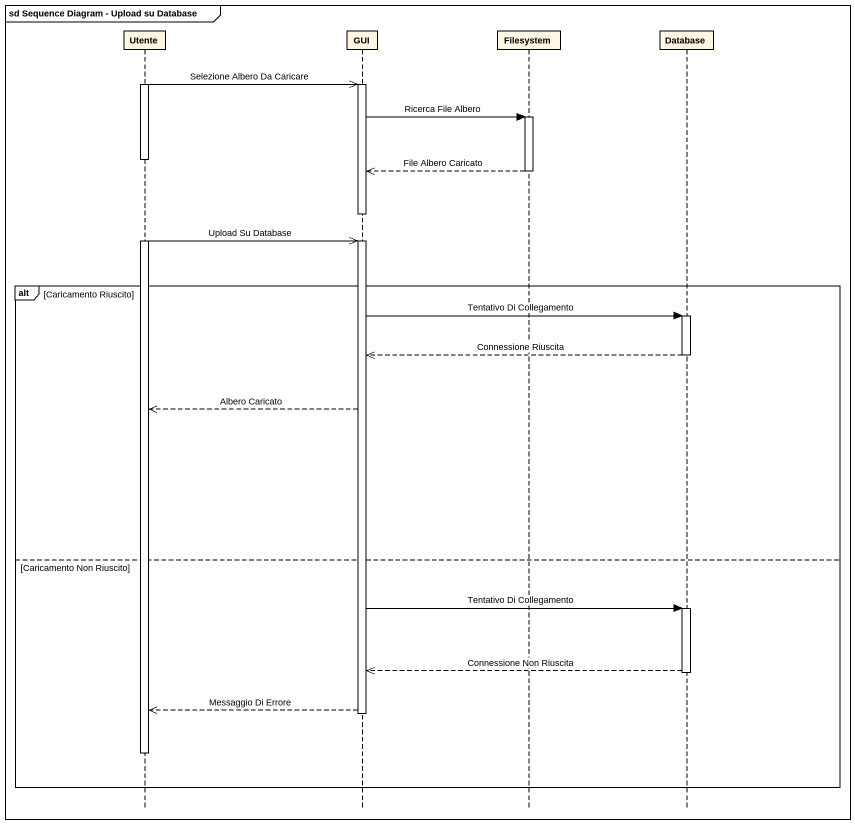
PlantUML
@startuml
mainframe sd Sequence Diagram - Upload su Database
hide footbox
participant Utente
participant GUI
participant Filesystem
participant "Database" as Database_

activate Utente
Utente ->> GUI : Selezione Albero Da Caricare
activate GUI
GUI -> Filesystem : Ricerca File Albero
activate Filesystem
deactivate Utente
Filesystem -->> GUI : File Albero Caricato
deactivate Filesystem
deactivate GUI
activate Utente
Utente ->> GUI : Upload Su Database
activate GUI
alt Caricamento Riuscito
  GUI -> Database_ : Tentativo Di Collegamento
  activate Database_
  Database_ -->> GUI : Connessione Riuscita
  deactivate Database_
  GUI -->> Utente : Albero Caricato
else Caricamento Non Riuscito
  GUI -> Database_ : Tentativo Di Collegamento
  activate Database_
  Database_ -->> GUI : Connessione Non Riuscita
  deactivate Database_
  GUI -->> Utente : Messaggio Di Errore
  deactivate GUI
  deactivate Utente
end
@enduml
